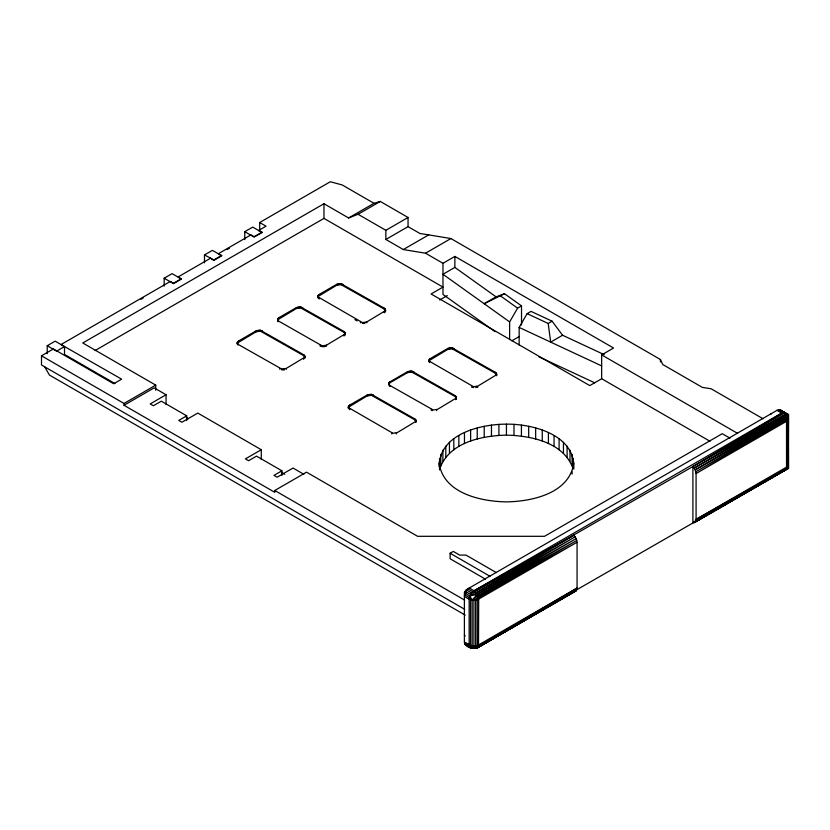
<?xml version="1.0" encoding="UTF-8"?>
<svg xmlns="http://www.w3.org/2000/svg" width="830" height="830" viewBox="0 0 830 830"><rect width="100%" height="100%" fill="white"/><g stroke="black" fill="none" stroke-linecap="round" stroke-linejoin="round"><path stroke-width="1.25" d="M439.122 466.678C439.278 434.038 480.103 424.192 506.445 424.14C533.493 423.912 575.885 435.086 573.769 469.116M573.769 463.005C569.681 493.3 532.092 501.507 506.445 501.88C480.809 501.507 443.21 493.3 439.122 463.005M576.134 590.12L788.293 468.151L788.5 414.689L780.376 409.999L777.005 410.331L465.983 589.902L464.395 592.641L464.395 642.119C465.008 647.535 472.851 649.268 477.281 647.95L576.186 590.732L577.068 588.065L577.068 542.26L576.186 538.577L573.893 535.246L473.92 590.815L471.533 592.921L469.79 595.94L469.158 599.063L469.158 644.869L469.79 647.244L470.548 647.95L477.281 647.95L576.186 590.732L476.296 648.251L471.533 648.251L465.039 644.495M465.039 593.191L464.395 596.314C468.369 599.281 473.909 601.698 478.682 599.063L577.068 542.26L478.516 597.538L477.281 599.675L477.281 645.481L478.516 646.197L576.84 589.601L477.281 647.95L469.79 647.244L472.177 645.875L475.663 645.875L478.682 644.869L577.068 588.065L478.516 646.197L478.039 647.244L475.663 645.875L475.663 600.069L478.039 595.94L576.186 538.577L477.281 594.363L469.79 595.94L465.039 593.191L466.782 590.172L469.158 588.065C473.712 590.026 478.578 593.606 478.682 599.063L478.516 646.197M237.422 342.136L237.276 343.724L237.422 342.136L238.584 340.974L256.045 330.9L260.381 330.226L303.645 354.721L304.807 355.883L304.807 358.135L304.963 356.547M345.27 333.276L345.114 334.864L345.114 332.612L343.952 331.45L300.688 306.955L296.351 307.629L278.89 317.703L277.583 319.54L278.185 321.75L277.728 320.204M277.728 318.865L277.728 321.127M317.89 296.269L318.035 297.856L318.035 295.594L319.197 294.432L336.658 284.358L340.995 283.684L384.259 308.179L385.421 309.341L385.421 311.592L385.577 310.005M317.89 297.182L318.035 295.594M348.351 406.939L348.507 408.526L348.507 406.264L349.669 405.102L367.119 395.028L371.456 394.354L414.73 418.849L415.892 420.011L415.892 422.273L416.048 420.686M348.351 407.852L348.507 406.264M388.814 382.993L388.814 384.342L389.976 385.504L433.239 409.989L437.576 409.325L456.199 398.078L456.199 396.74L455.037 395.578L411.763 371.093L407.426 371.757L389.976 381.842L388.814 382.993L388.658 384.581L389.976 382.755L407.426 372.67L411.763 372.006L455.037 396.491L456.199 397.653L455.743 399.624L455.743 398.711M428.965 360.396L429.12 361.984L429.12 359.732L430.282 358.57L447.733 348.486L452.07 347.822L495.344 372.307L496.506 373.469L496.506 375.731L496.651 374.143M428.965 361.32L429.12 359.732M782.96 411.991L780.376 409.999L788.241 414.834L788.5 468.265L694.191 522.651L788.5 468.265L787.618 467.757L696.08 519.352L786.529 467.134L786.529 421.318L788.293 416.712L695.208 469.863L696.08 473.546L696.08 519.352L695.208 522.018L788.5 468.265L788.5 414.689L779.391 409.688L784.277 413.267L786.633 413.848L694.191 468.068L692.905 466.533L475.154 591.707L472.685 591.707L467.923 588.968M439.547 469.656C448.076 442.587 481.483 435.657 506.445 435.138C531.148 435.688 563.757 442.338 573.032 468.577M509.62 339.553L509.62 321.916L517.598 308.148L521.52 305.886L504.505 293.727L496.06 296.85L484.16 303.718L504.505 293.727M519.144 345.052L519.144 327.414L527.123 313.647L531.044 311.385L552.116 321.21L562.574 335.247L604.292 354.701M237.422 343.049L256.045 331.813L260.381 331.139L303.645 355.634L304.963 357.471M277.728 319.778L296.351 308.542L300.688 307.878L343.952 332.363L345.27 334.2M318.035 296.518L336.658 285.271L340.995 284.607L384.259 309.092L385.577 310.928M304.807 357.222L286.194 368.458L281.858 369.132L238.584 344.637L237.276 342.811M278.185 320.837L322.165 345.861L326.501 345.187L345.114 333.951M385.421 310.679L366.808 321.916L362.471 322.59L318.035 296.943M348.507 407.188L367.119 395.941L371.456 395.277L414.73 419.762L416.048 421.599M429.12 360.645L447.733 349.409L452.07 348.735L495.344 373.22L496.651 375.056M415.892 421.35L397.269 432.596L392.932 433.26L348.507 407.613M496.506 374.807L477.883 386.054L473.546 386.718L429.12 361.071M465.796 591.614L470.548 594.363L477.281 594.363L473.92 600.194L473.92 646.01L477.281 647.95L472.177 645.875L472.177 600.069L477.281 594.363L575.18 536.782L476.296 592.921L471.533 592.921L466.782 590.172M384.975 312.225L384.259 312.754L384.259 311.841M786.633 413.848L692.905 466.533L784.277 413.267L781.767 413.081L692.905 466.533L692.905 522.703L701.827 517.598L699.586 518.823M788.293 416.712L695.851 471.751L787.618 419.046L787.618 467.757L695.851 520.887L788.293 468.151M787.618 419.046L696.08 473.546L786.529 421.318M697.345 520.057L692.905 522.703L697.366 520.12M699.566 518.74L701.786 517.422M476.296 592.921L573.893 535.246M788.5 414.689L695.208 469.863L694.191 468.068L788.5 414.689L781.134 410.694L781.601 411.753M476.296 648.251L533.97 614.667M536.18 613.38L543.951 608.857M546.161 607.56L548.381 606.274M550.601 604.977L553.932 603.037M556.142 601.75L558.362 600.453M561.692 598.523L563.912 597.226M571.642 592.682L575.18 591.354M478.516 597.538L576.84 540.465L478.039 595.94M707.388 514.299L704.048 516.239L710.76 512.494M714.08 510.419L717.421 508.479M734.135 498.778L736.366 497.492M744.168 492.958L746.388 491.671M259.697 230.761L259.697 222.513L330.309 181.749L342.199 184.945L374.008 203.319L380.296 201.441L408.059 217.481L408.059 226.642L385.846 239.465L385.846 230.304L358.072 214.275L348.621 217.968L323.959 203.734L82.761 342.987L155.75 385.13L155.75 390.266M47.217 353.622L47.217 345.737L55.143 341.161L64.512 346.567L64.512 354.441L114.914 383.543M164.164 286.101L164.164 278.216L172.101 273.641L181.459 279.046L178.284 277.21M204.471 262.83L204.471 254.945L212.407 250.37L221.766 255.775L218.591 253.939M244.777 239.559L244.777 231.674L252.714 227.098L262.072 232.504L258.898 230.667M464.665 609.293L41.5 364.982L41.5 355.821L53.4 348.942L113.7 383.761L121.636 379.175L61.337 344.73M61.337 344.367L170.358 281.422L173.522 283.258L181.459 278.673M178.284 276.846L210.654 258.151L213.829 259.987L221.766 255.401M218.591 253.575L250.961 234.88L254.136 236.716L262.072 232.141M258.898 230.304L266.036 226.185L259.697 222.513M140.903 299.339L143.144 298.043M227.192 249.519L229.433 248.232M64.512 346.567L56.575 351.142L47.217 345.737M164.164 278.216L173.522 283.621L180.473 279.617M211.712 259.136L213.829 260.35L220.78 256.346M244.777 231.674L254.136 237.079L262.072 232.504M95.097 350.53L323.959 218.394L442.971 287.107L431.071 293.976L589.757 385.597L601.657 378.719L709.982 441.259M348.621 217.968L374.008 203.319M358.072 214.275L380.296 201.441M385.846 230.304L408.059 217.481M41.5 355.821L124.012 403.463L155.75 385.13M124.012 403.463L124.012 405.289L154.162 387.88L166.073 394.758L166.073 404.532M385.846 239.465L403.307 249.54L428.695 234.88L450.908 238.552L660.431 359.514L662.755 364.526L702.429 387.423L711.092 388.762L763.061 418.766M166.073 394.758L150.199 403.92L153.374 405.745L161.31 401.17L186.698 415.83L186.698 420.405M403.307 249.54L425.52 253.212L450.908 238.552M425.52 253.212L442.971 263.286L454.871 256.418L613.557 348.029L601.657 354.898L601.657 378.719M186.698 415.83L178.761 420.405L181.936 422.242L197.81 413.081L261.284 449.725L261.284 459.498M454.871 256.418L454.871 267.405L442.971 274.284L509.62 321.916M439.724 299.972L447.297 295.605M261.284 449.725L245.41 458.886L248.585 460.723L256.522 456.137L281.91 470.797L281.91 475.372M281.91 470.797L273.973 475.372L277.147 477.209L293.021 468.047L303.832 474.293M511.788 340.829L519.362 336.451M527.123 313.647L548.194 323.472L552.116 321.21M124.012 405.289L274.772 492.325L274.772 490.489L306.509 472.166L417.583 536.304L544.532 536.304L722.256 433.696L729.975 438.147M562.574 335.247L550.674 342.116L548.194 323.472M485.54 579.205L450.119 558.746L450.119 553.247L453.284 551.421L459.633 555.083L465.983 555.083L496.226 572.544M473.92 590.815L781.767 413.081L778.239 409.802L784.277 413.267M515.544 624.938L518.906 622.998M545.839 607.529L548.08 606.242M555.934 601.729L558.185 600.443M561.547 598.503L563.788 597.216M712.991 511.218L720.803 506.757M723.034 505.48L725.264 504.204M727.495 502.928L730.846 501.009M733.077 499.733L786.633 469.106M561.537 598.357L563.778 597.102M477.883 386.967L476.96 387.382L476.96 386.458M770.655 413.994L771.454 413.776M467.923 645.387L465.796 645.201M472.177 645.875L464.395 642.119M465.194 635.915L464.395 634.784M471.533 386.967L472.467 387.382L472.467 386.458M519.144 327.414L601.657 365.895M538.898 356.786L594.685 382.796M777.005 410.331L781.767 413.081M428.695 234.88L419.97 233.51L408.059 226.642M601.657 354.898L737.642 433.405M786.529 467.134L787.618 467.757M354.887 319.612L357.108 320.909M204.471 254.945L210.654 258.151M450.119 553.247L489.97 576.259M186.262 417.407L188.452 418.673M281.474 472.374L284.752 474.272M464.613 591.603L466.512 592.703M464.447 592.143L466.356 593.242M464.561 594.788L469.324 597.538L470.548 599.675L470.548 645.481L469.324 646.197L464.561 643.447M274.772 490.489L464.686 600.142M465.225 615.113L49.437 375.056L44.675 366.808M500.583 295.988L517.598 308.148M454.871 267.405L496.06 296.85M495.043 331.658L442.971 294.432L442.971 263.286M469.79 595.94L472.177 600.069M660.431 359.514L660.431 361.963M573.354 458.658L573.354 468.431M572.088 454.363L572.088 465.35M572.088 471.658L572.088 474.096M569.992 450.171L569.992 461.169M567.108 446.146L567.108 457.133M563.456 442.328L563.456 453.325M559.088 438.769L559.088 449.767M554.056 435.522L554.056 446.519M548.423 432.617L548.423 443.614M542.27 430.096L542.27 441.093M535.661 427.99L535.661 438.987M528.689 426.319L528.689 437.317M521.52 305.886L521.52 325.007M521.427 425.116L521.427 436.103M513.988 424.379L513.988 435.377M506.445 424.14L506.445 435.138M498.913 424.379L498.913 435.377M496.506 373.469L496.506 374.382M496.05 372.846L496.05 373.759M495.344 372.307L495.344 373.22M491.464 425.116L491.464 436.103M484.212 426.319L484.212 437.317M477.24 427.99L477.24 438.987M475.87 386.718L475.87 387.641M473.546 386.718L473.546 387.641M470.631 430.096L470.631 441.093M464.468 432.617L464.468 443.614M458.845 435.522L458.845 446.519M456.344 397.414L456.344 398.327M456.199 396.74L456.199 397.653M456.199 398.078L456.199 399.002M455.743 396.118L455.743 397.031M455.037 395.578L455.037 396.491M454.083 348.486L454.083 349.409M453.813 438.769L453.813 449.767M453.149 348.081L453.149 348.994M452.07 347.822L452.07 348.735M450.908 347.729L450.908 348.642M449.746 347.822L449.746 348.735M449.445 442.328L449.445 453.325M448.667 348.081L448.667 348.994M447.733 348.486L447.733 349.409M445.793 446.146L445.793 457.133M442.898 450.171L442.898 461.169M440.813 454.363L440.813 465.35M439.547 458.658L439.547 469.801M436.653 409.73L436.653 410.653M432.16 409.73L432.16 410.653M431.227 409.325L431.227 410.238M430.282 358.57L430.282 359.483M429.567 359.1L429.567 360.023M429.567 361.693L429.567 362.606M415.892 420.011L415.892 420.924M415.446 419.389L415.446 420.302M414.73 418.849L414.73 419.762M413.776 371.757L413.776 372.67M412.842 371.342L412.842 372.265M411.763 371.093L411.763 372.006M410.601 371L410.601 371.913M409.439 371.093L409.439 372.006M408.36 371.342L408.36 372.265M407.426 371.757L407.426 372.67M396.346 433.001L396.346 433.924M391.853 433.001L391.853 433.924M389.976 381.842L389.976 382.755M389.976 385.504L389.976 386.417M389.26 382.371L389.26 383.294M389.26 384.964L389.26 385.877M385.421 309.341L385.421 310.254M384.975 308.719L384.975 309.632M384.259 308.179L384.259 309.092M373.469 395.028L373.469 395.941M372.546 394.613L372.546 395.537M371.456 394.354L371.456 395.277M370.294 394.271L370.294 395.184M369.132 394.354L369.132 395.277M368.053 394.613L368.053 395.537M367.119 395.028L367.119 395.941M366.808 321.916L366.808 322.839M364.795 322.59L364.795 323.503M363.633 322.683L363.633 323.596M362.471 322.59L362.471 323.503M360.459 321.916L360.459 322.839M349.669 405.102L349.669 406.026M349.669 408.775L349.669 409.688L348.953 408.236M348.953 405.642L348.953 406.565M345.114 332.612L345.114 333.525M344.668 331.979L344.668 332.903M344.668 334.573L344.668 335.496M343.952 331.45L343.952 332.363M343.952 335.113L343.952 336.026M342.998 284.358L342.998 285.271M342.074 283.943L342.074 284.866M340.995 283.684L340.995 284.607M339.833 283.601L339.833 284.514M338.671 283.684L338.671 284.607M337.582 283.943L337.582 284.866M336.658 284.358L336.658 285.271M326.501 345.187L326.501 346.11M325.568 345.602L325.568 346.515M324.489 345.861L324.489 346.774M323.959 203.734L323.959 218.394M323.327 345.944L323.327 346.867M322.165 345.861L322.165 346.774M321.086 345.602L321.086 346.515M320.152 345.187L320.152 346.11M319.197 294.432L319.197 295.356M319.197 298.095L319.197 299.018M318.481 294.972L318.481 295.885M318.481 297.565L318.481 298.478M304.807 355.883L304.807 356.796M304.361 355.25L304.361 356.174M303.645 354.721L303.645 355.634M303.645 358.384L303.645 359.297M302.701 307.629L302.701 308.542M301.767 307.214L301.767 308.127M300.688 306.955L300.688 307.878M299.526 306.872L299.526 307.785M298.364 306.955L298.364 307.878M297.275 307.214L297.275 308.127M296.351 307.629L296.351 308.542M286.194 368.458L286.194 369.381M284.182 369.132L284.182 370.045M283.02 369.215L283.02 370.139M281.858 369.132L281.858 370.045M279.845 368.458L279.845 369.381M278.89 317.703L278.89 318.627M278.185 318.243L278.185 319.156M262.394 330.9L262.394 331.813M261.46 330.485L261.46 331.398M260.381 330.226L260.381 331.139M259.219 330.143L259.219 331.056M258.057 330.226L258.057 331.139M256.968 330.485L256.968 331.398M256.045 330.9L256.045 331.813M238.584 340.974L238.584 341.887M237.878 341.514L237.878 342.427M237.878 344.108L237.878 345.021M237.422 343.475L237.422 344.398M568.342 594.643L566.122 595.94L568.28 594.643"/></g></svg>
